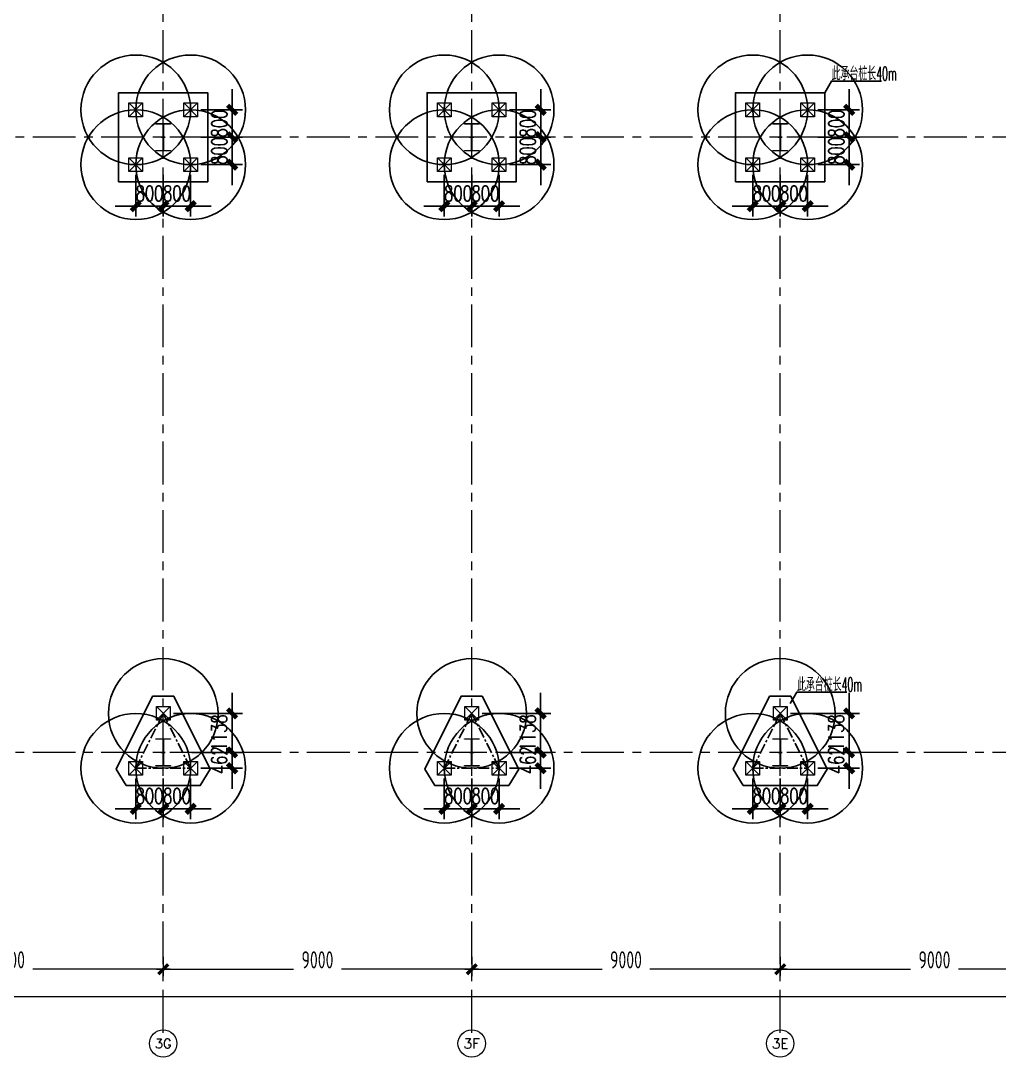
# Model space of a CAD drawing. Extents: x -1201378 to 2367219, y -619313 to 244905.
# Drawn here: x -741915 to -713367, y -264144 to -233898 of the extents above; entities that cross this region are included whole.
import ezdxf
from ezdxf.enums import TextEntityAlignment as Align

# ---------------------------------------------------------------- set-up
doc = ezdxf.new("R2010")
doc.units = 0
doc.header["$LTSCALE"] = 1000
doc.linetypes.add('CENTER', pattern=[2, 1.25, -0.25, 0.25, -0.25])
doc.layers.get('0').update_dxf_attribs({"linetype": 'CONTINUOUS'})
doc.layers.get('Defpoints').update_dxf_attribs({"linetype": 'CONTINUOUS'})
for name, color, linetype in [('A-WINDOW', 140, 'CONTINUOUS'), ('S-BG', 131, 'CONTINUOUS'), ('S-DIMZ', 115, 'CONTINUOUS'), ('S-DOTE1', 140, 'CENTER'), ('S-HATCH1-W', 252, 'CONTINUOUS')]:
    doc.layers.add(name, color=color, linetype=linetype)
for name, color, linetype, lineweight in [('S-axis', 111, 'CONTINUOUS', 0), ('S-col', 2, 'CONTINUOUS', 0), ('S-dote', 5, 'CENTER', 0), ('S-zhuang', 1, 'CONTINUOUS', 0)]:
    doc.layers.add(name, color=color, linetype=linetype, lineweight=lineweight)
doc.styles.add('_TCH_AXIS', font='COMPLEX', dxfattribs={"bigfont": 'GBCBIG'})
doc.styles.add('SS1', font='tj-romans1.shx', dxfattribs={"width": 0.7, "bigfont": 'tj-hztxt1.shx'})
doc.styles.add('TSSD_Dimension', font='tssdeng.shx', dxfattribs={"width": 0.7, "bigfont": 'hztxt.shx'})
doc.dimstyles.new('S-150-ARCHI', dxfattribs={"dimscale": 150, "dimtxt": 3, "dimasz": 2, "dimexe": 2, "dimexo": 2, "dimgap": 1, "dimtad": 1, "dimdec": 0, "dimzin": 0, "dimdsep": 46, "dimtxsty": 'SS1', "dimblk1": 'TT', "dimblk2": 'TT', "dimsah": 1, "dimcen": 1, "dimclrd": 256, "dimclre": 256, "dimclrt": 256, "dimadec": 0, "dimazin": 0, "dimtfac": 1, "dimtdec": 0, "dimtix": 1, "dimtmove": 2, "dimatfit": 0, "dimldrblk": 'TT', "dimfxl": 2, "dimtolj": 1, "dimtzin": 0, "dimarcsym": 0})
doc.dimstyles.new('TSSD_200_200', dxfattribs={"dimtxt": 500, "dimasz": 200, "dimexe": 200, "dimexo": 500, "dimgap": 200, "dimtad": 1, "dimdec": 0, "dimzin": 0, "dimdsep": 46, "dimtxsty": 'TSSD_Dimension', "dimblk": 'ARCHTICK', "dimcen": 0, "dimdle": 200, "dimclrt": 7, "dimadec": 0, "dimazin": 0, "dimtfac": 1, "dimtdec": 0, "dimtix": 1, "dimtmove": 2, "dimatfit": 3, "dimfxl": 1, "dimtolj": 1, "dimtzin": 0, "dimarcsym": 0})

# ---------------------------------------------------------------- blocks, each defined once
blk = doc.blocks.new('w42343243')
at = {"layer": 'S-col'}
blk.add_lwpolyline([(-165069, 621020), (-164639, 621020), (-164639, 621002), (-164848, 621002), (-164848, 620238), (-164639, 620238), (-164639, 620220), (-165069, 620220), (-165069, 620238), (-164860, 620238), (-164860, 621002), (-165069, 621002)], close=True, dxfattribs=at)
blk = doc.blocks.new('42343')
at = {"layer": 'A-WINDOW'}
for p in [(-18000, -53750), (-9000, -53750), (0, -53750), (-18000, -71700), (-9000, -71700), (0, -71700)]:
    blk.add_blockref('w42343243', p, dxfattribs=at)
blk = doc.blocks.new('_ArchTick')
at = {"color": 0, "linetype": 'ByBlock', "const_width": 0.5}
blk.add_lwpolyline([(-0.71, -0.71), (0.71, 0.71)], dxfattribs=at)
blk = doc.blocks.new('*D501')
at = {"layer": 'Defpoints', "color": 0, "transparency": 16777216}
for p in [(-146758, -360718), (-137758, -360718), (-137758, -361576)]:
    blk.add_point(p, dxfattribs=at)
at = {"layer": 'S-axis', "color": 0, "lineweight": -2, "transparency": 16777216}
for p, q in [((-146758, -361218), (-146758, -361776)), ((-137758, -361218), (-137758, -361776)), ((-146958, -361576), (-142957, -361576)), ((-137558, -361576), (-141560, -361576))]:
    blk.add_line(p, q, dxfattribs=at)
at = {"layer": 'S-axis', "color": 0, "lineweight": -2, "transparency": 16777216, "xscale": 200, "yscale": 200, "zscale": 200, "rotation": 180}
blk.add_blockref('_ArchTick', (-146758, -361576), dxfattribs=at)
at = {"layer": 'S-axis', "color": 0, "lineweight": -2, "transparency": 16777216, "xscale": 200, "yscale": 200, "zscale": 200}
blk.add_blockref('_ArchTick', (-137758, -361576), dxfattribs=at)
at = {"layer": 'S-axis', "color": 7, "transparency": 16777216, "insert": (-142258, -361301), "char_height": 500, "attachment_point": 5, "style": 'TSSD_Dimension'}
blk.add_mtext('\\A1;9000', dxfattribs=at)
blk = doc.blocks.new('*D502')
at = {"layer": 'Defpoints', "color": 0, "transparency": 16777216}
for p in [(-137758, -360718), (-128758, -360718), (-128758, -361576)]:
    blk.add_point(p, dxfattribs=at)
at = {"layer": 'S-axis', "color": 0, "lineweight": -2, "transparency": 16777216}
for p, q in [((-137758, -361218), (-137758, -361776)), ((-128758, -361218), (-128758, -361776)), ((-137958, -361576), (-133957, -361576)), ((-128558, -361576), (-132560, -361576))]:
    blk.add_line(p, q, dxfattribs=at)
at = {"layer": 'S-axis', "color": 0, "lineweight": -2, "transparency": 16777216, "xscale": 200, "yscale": 200, "zscale": 200, "rotation": 180}
blk.add_blockref('_ArchTick', (-137758, -361576), dxfattribs=at)
at = {"layer": 'S-axis', "color": 0, "lineweight": -2, "transparency": 16777216, "xscale": 200, "yscale": 200, "zscale": 200}
blk.add_blockref('_ArchTick', (-128758, -361576), dxfattribs=at)
at = {"layer": 'S-axis', "color": 7, "transparency": 16777216, "insert": (-133258, -361301), "char_height": 500, "attachment_point": 5, "style": 'TSSD_Dimension'}
blk.add_mtext('\\A1;9000', dxfattribs=at)
blk = doc.blocks.new('*D503')
at = {"layer": 'Defpoints', "color": 0, "transparency": 16777216}
for p in [(-128758, -360718), (-119758, -360718), (-119758, -361576)]:
    blk.add_point(p, dxfattribs=at)
at = {"layer": 'S-axis', "color": 0, "lineweight": -2, "transparency": 16777216}
for p, q in [((-128758, -361218), (-128758, -361776)), ((-119758, -361218), (-119758, -361776)), ((-128958, -361576), (-124957, -361576)), ((-119558, -361576), (-123560, -361576))]:
    blk.add_line(p, q, dxfattribs=at)
at = {"layer": 'S-axis', "color": 0, "lineweight": -2, "transparency": 16777216, "xscale": 200, "yscale": 200, "zscale": 200, "rotation": 180}
blk.add_blockref('_ArchTick', (-128758, -361576), dxfattribs=at)
at = {"layer": 'S-axis', "color": 0, "lineweight": -2, "transparency": 16777216, "xscale": 200, "yscale": 200, "zscale": 200}
blk.add_blockref('_ArchTick', (-119758, -361576), dxfattribs=at)
at = {"layer": 'S-axis', "color": 7, "transparency": 16777216, "insert": (-124258, -361301), "char_height": 500, "attachment_point": 5, "style": 'TSSD_Dimension'}
blk.add_mtext('\\A1;9000', dxfattribs=at)
blk = doc.blocks.new('*D504')
at = {"layer": 'Defpoints', "color": 0, "transparency": 16777216}
for p in [(-119758, -360718), (-110758, -360718), (-110758, -361576)]:
    blk.add_point(p, dxfattribs=at)
at = {"layer": 'S-axis', "color": 0, "lineweight": -2, "transparency": 16777216}
for p, q in [((-119758, -361218), (-119758, -361776)), ((-110758, -361218), (-110758, -361776)), ((-119958, -361576), (-115957, -361576)), ((-110558, -361576), (-114560, -361576))]:
    blk.add_line(p, q, dxfattribs=at)
at = {"layer": 'S-axis', "color": 0, "lineweight": -2, "transparency": 16777216, "xscale": 200, "yscale": 200, "zscale": 200, "rotation": 180}
blk.add_blockref('_ArchTick', (-119758, -361576), dxfattribs=at)
at = {"layer": 'S-axis', "color": 0, "lineweight": -2, "transparency": 16777216, "xscale": 200, "yscale": 200, "zscale": 200}
blk.add_blockref('_ArchTick', (-110758, -361576), dxfattribs=at)
at = {"layer": 'S-axis', "color": 7, "transparency": 16777216, "insert": (-115258, -361301), "char_height": 500, "attachment_point": 5, "style": 'TSSD_Dimension'}
blk.add_mtext('\\A1;9000', dxfattribs=at)
blk = doc.blocks.new('*D458')
at = {"layer": 'Defpoints', "color": 0, "transparency": 16777216}
for p in [(-268658, -360818), (-82958, -360818), (-82958, -362376)]:
    blk.add_point(p, dxfattribs=at)
at = {"layer": 'S-axis', "color": 0, "lineweight": -2, "transparency": 16777216}
for p, q in [((-268658, -361318), (-268658, -362576)), ((-82958, -361318), (-82958, -362576)), ((-268858, -362376), (-176749, -362376)), ((-82758, -362376), (-174868, -362376))]:
    blk.add_line(p, q, dxfattribs=at)
at = {"layer": 'S-axis', "color": 0, "lineweight": -2, "transparency": 16777216, "xscale": 200, "yscale": 200, "zscale": 200, "rotation": 180}
blk.add_blockref('_ArchTick', (-268658, -362376), dxfattribs=at)
at = {"layer": 'S-axis', "color": 0, "lineweight": -2, "transparency": 16777216, "xscale": 200, "yscale": 200, "zscale": 200}
blk.add_blockref('_ArchTick', (-82958, -362376), dxfattribs=at)
at = {"layer": 'S-axis', "color": 7, "transparency": 16777216, "insert": (-175808, -362101), "char_height": 500, "attachment_point": 5, "style": 'TSSD_Dimension'}
blk.add_mtext('\\A1;185700', dxfattribs=at)
blk = doc.blocks.new('S-ZHUANG-400')
at = {"layer": 'S-zhuang'}
for p, q in [((200, -200), (-200, 200)), ((-200, -200), (200, 200))]:
    blk.add_line(p, q, dxfattribs=at)
blk.add_lwpolyline([(-200, 200), (200, 200), (200, -200), (-200, -200)], close=True, dxfattribs=at)
blk = doc.blocks.new('CT4')
at = {"layer": 'Defpoints'}
for centre in [(-100831, -168442), (-99231, -168442), (-100831, -170042), (-99231, -170042)]:
    blk.add_circle(centre, 1600, dxfattribs=at)
at = {"layer": 'S-DOTE1', "ltscale": 0.25}
for p, q in [((-99971, -169242), (-100091, -169242)), ((-100031, -169182), (-100031, -169302))]:
    blk.add_line(p, q, dxfattribs=at)
at = {"layer": 'S-HATCH1-W'}
blk.add_lwpolyline([(-101331, -170542), (-101331, -167942), (-98731, -167942), (-98731, -170542)], close=True, dxfattribs=at)
at = {"layer": 'S-zhuang', "rotation": 90.00000000000001}
for p in [(-100831, -168442), (-99231, -168442), (-100831, -170042), (-99231, -170042)]:
    blk.add_blockref('S-ZHUANG-400', p, dxfattribs=at)
blk = doc.blocks.new('CT3')
at = {"layer": 'Defpoints'}
for centre in [(-101758, -256416), (-102558, -258016), (-100958, -258016)]:
    blk.add_circle(centre, 1600, dxfattribs=at)
at = {"layer": 'S-DOTE1', "ltscale": 0.25}
for p, q in [((-101698, -257554), (-101818, -257554)), ((-101758, -257494), (-101758, -257614))]:
    blk.add_line(p, q, dxfattribs=at)
at = {"layer": 'S-DOTE1', "linetype": 'CENTER', "ltscale": 0.25}
blk.add_lwpolyline([(-100958, -258016), (-101758, -256416), (-102558, -258016)], close=True, dxfattribs=at)
at = {"layer": 'S-HATCH1-W'}
blk.add_lwpolyline([(-101449, -255916), (-102067, -255916), (-103130, -258042), (-102837, -258516), (-100680, -258516), (-100387, -258042)], close=True, dxfattribs=at)
at = {"layer": 'S-zhuang', "rotation": 90.00000000000001}
for p in [(-101758, -256416), (-102558, -258016), (-100958, -258016)]:
    blk.add_blockref('S-ZHUANG-400', p, dxfattribs=at)
blk = doc.blocks.new('TT')
blk.add_line((-0.97, 0), (0.97, 0))
at = {"const_width": 0.45}
blk.add_lwpolyline([(-0.44, -0.44), (0.44, 0.44)], dxfattribs=at)
blk = doc.blocks.new('*D722')
at = {"layer": 'Defpoints', "color": 0, "transparency": 16777216}
for p in [(-738558, -238098), (-737758, -238098), (-737758, -239311)]:
    blk.add_point(p, dxfattribs=at)
at = {"layer": 'S-DIMZ', "lineweight": -2, "transparency": 16777216}
for p, q in [((-738558, -238398), (-738558, -239611)), ((-737758, -238398), (-737758, -239611)), ((-738858, -239311), (-739158, -239311)), ((-738558, -239311), (-737758, -239311)), ((-737458, -239311), (-737158, -239311))]:
    blk.add_line(p, q, dxfattribs=at)
at = {"layer": 'S-DIMZ', "lineweight": -2, "transparency": 16777216, "xscale": 300, "yscale": 300, "zscale": 300}
blk.add_blockref('TT', (-738558, -239311), dxfattribs=at)
at = {"layer": 'S-DIMZ', "lineweight": -2, "transparency": 16777216, "xscale": 300, "yscale": 300, "zscale": 300, "rotation": 180}
blk.add_blockref('TT', (-737758, -239311), dxfattribs=at)
at = {"layer": 'S-DIMZ', "transparency": 16777216, "insert": (-738158, -238936), "char_height": 450, "attachment_point": 5, "style": 'SS1'}
blk.add_mtext('\\A1;800', dxfattribs=at)
blk = doc.blocks.new('*D723')
at = {"layer": 'Defpoints', "color": 0, "transparency": 16777216}
for p in [(-737758, -238098), (-736958, -238098), (-736958, -239311)]:
    blk.add_point(p, dxfattribs=at)
at = {"layer": 'S-DIMZ', "lineweight": -2, "transparency": 16777216}
for p, q in [((-737758, -238398), (-737758, -239611)), ((-736958, -238398), (-736958, -239611)), ((-738058, -239311), (-738358, -239311)), ((-737758, -239311), (-736958, -239311)), ((-736658, -239311), (-736358, -239311))]:
    blk.add_line(p, q, dxfattribs=at)
at = {"layer": 'S-DIMZ', "lineweight": -2, "transparency": 16777216, "xscale": 300, "yscale": 300, "zscale": 300}
blk.add_blockref('TT', (-737758, -239311), dxfattribs=at)
at = {"layer": 'S-DIMZ', "lineweight": -2, "transparency": 16777216, "xscale": 300, "yscale": 300, "zscale": 300, "rotation": 180}
blk.add_blockref('TT', (-736958, -239311), dxfattribs=at)
at = {"layer": 'S-DIMZ', "transparency": 16777216, "insert": (-737358, -238936), "char_height": 450, "attachment_point": 5, "style": 'SS1'}
blk.add_mtext('\\A1;800', dxfattribs=at)
blk = doc.blocks.new('*D724')
at = {"layer": 'Defpoints', "color": 0, "transparency": 16777216}
for p in [(-736958, -236498), (-736958, -237298), (-735746, -237298)]:
    blk.add_point(p, dxfattribs=at)
at = {"layer": 'S-DIMZ', "lineweight": -2, "transparency": 16777216}
for p, q in [((-735746, -236198), (-735746, -235898)), ((-736658, -236498), (-735446, -236498)), ((-735746, -236498), (-735746, -237298)), ((-736658, -237298), (-735446, -237298)), ((-735746, -237598), (-735746, -237898))]:
    blk.add_line(p, q, dxfattribs=at)
at = {"layer": 'S-DIMZ', "lineweight": -2, "transparency": 16777216, "xscale": 300, "yscale": 300, "zscale": 300}
for p, rotation in [((-735746, -236498), 270), ((-735746, -237298), 90)]:
    blk.add_blockref('TT', p, dxfattribs=dict(at, rotation=rotation))
at = {"layer": 'S-DIMZ', "transparency": 16777216, "insert": (-736121, -236898), "char_height": 450, "attachment_point": 5, "rotation": 90, "style": 'SS1'}
blk.add_mtext('\\A1;800', dxfattribs=at)
blk = doc.blocks.new('*D725')
at = {"layer": 'Defpoints', "color": 0, "transparency": 16777216}
for p in [(-736958, -237298), (-736958, -238098), (-735746, -238098)]:
    blk.add_point(p, dxfattribs=at)
at = {"layer": 'S-DIMZ', "lineweight": -2, "transparency": 16777216}
for p, q in [((-735746, -236998), (-735746, -236698)), ((-736658, -237298), (-735446, -237298)), ((-735746, -237298), (-735746, -238098)), ((-736658, -238098), (-735446, -238098)), ((-735746, -238398), (-735746, -238698))]:
    blk.add_line(p, q, dxfattribs=at)
at = {"layer": 'S-DIMZ', "lineweight": -2, "transparency": 16777216, "xscale": 300, "yscale": 300, "zscale": 300}
for p, rotation in [((-735746, -237298), 270), ((-735746, -238098), 90)]:
    blk.add_blockref('TT', p, dxfattribs=dict(at, rotation=rotation))
at = {"layer": 'S-DIMZ', "transparency": 16777216, "insert": (-736121, -237698), "char_height": 450, "attachment_point": 5, "rotation": 90, "style": 'SS1'}
blk.add_mtext('\\A1;800', dxfattribs=at)
blk = doc.blocks.new('*D712')
at = {"layer": 'Defpoints', "color": 0, "transparency": 16777216}
for p in [(-738558, -255710), (-737758, -255710), (-737758, -256896)]:
    blk.add_point(p, dxfattribs=at)
at = {"layer": 'S-DIMZ', "lineweight": -2, "transparency": 16777216}
for p, q in [((-738558, -256010), (-738558, -257196)), ((-737758, -256010), (-737758, -257196)), ((-738858, -256896), (-739158, -256896)), ((-738558, -256896), (-737758, -256896)), ((-737458, -256896), (-737158, -256896))]:
    blk.add_line(p, q, dxfattribs=at)
at = {"layer": 'S-DIMZ', "lineweight": -2, "transparency": 16777216, "xscale": 300, "yscale": 300, "zscale": 300}
blk.add_blockref('TT', (-738558, -256896), dxfattribs=at)
at = {"layer": 'S-DIMZ', "lineweight": -2, "transparency": 16777216, "xscale": 300, "yscale": 300, "zscale": 300, "rotation": 180}
blk.add_blockref('TT', (-737758, -256896), dxfattribs=at)
at = {"layer": 'S-DIMZ', "transparency": 16777216, "insert": (-738158, -256521), "char_height": 450, "attachment_point": 5, "style": 'SS1'}
blk.add_mtext('\\A1;800', dxfattribs=at)
blk = doc.blocks.new('*D713')
at = {"layer": 'Defpoints', "color": 0, "transparency": 16777216}
for p in [(-737758, -255710), (-736958, -255710), (-736958, -256896)]:
    blk.add_point(p, dxfattribs=at)
at = {"layer": 'S-DIMZ', "lineweight": -2, "transparency": 16777216}
for p, q in [((-737758, -256010), (-737758, -257196)), ((-736958, -256010), (-736958, -257196)), ((-738058, -256896), (-738358, -256896)), ((-737758, -256896), (-736958, -256896)), ((-736658, -256896), (-736358, -256896))]:
    blk.add_line(p, q, dxfattribs=at)
at = {"layer": 'S-DIMZ', "lineweight": -2, "transparency": 16777216, "xscale": 300, "yscale": 300, "zscale": 300}
blk.add_blockref('TT', (-737758, -256896), dxfattribs=at)
at = {"layer": 'S-DIMZ', "lineweight": -2, "transparency": 16777216, "xscale": 300, "yscale": 300, "zscale": 300, "rotation": 180}
blk.add_blockref('TT', (-736958, -256896), dxfattribs=at)
at = {"layer": 'S-DIMZ', "transparency": 16777216, "insert": (-737358, -256521), "char_height": 450, "attachment_point": 5, "style": 'SS1'}
blk.add_mtext('\\A1;800', dxfattribs=at)
blk = doc.blocks.new('*D738')
at = {"layer": 'Defpoints', "color": 0, "transparency": 16777216}
for p in [(-729558, -238098), (-728758, -238098), (-728758, -239311)]:
    blk.add_point(p, dxfattribs=at)
at = {"layer": 'S-DIMZ', "lineweight": -2, "transparency": 16777216}
for p, q in [((-729558, -238398), (-729558, -239611)), ((-728758, -238398), (-728758, -239611)), ((-729858, -239311), (-730158, -239311)), ((-729558, -239311), (-728758, -239311)), ((-728458, -239311), (-728158, -239311))]:
    blk.add_line(p, q, dxfattribs=at)
at = {"layer": 'S-DIMZ', "lineweight": -2, "transparency": 16777216, "xscale": 300, "yscale": 300, "zscale": 300}
blk.add_blockref('TT', (-729558, -239311), dxfattribs=at)
at = {"layer": 'S-DIMZ', "lineweight": -2, "transparency": 16777216, "xscale": 300, "yscale": 300, "zscale": 300, "rotation": 180}
blk.add_blockref('TT', (-728758, -239311), dxfattribs=at)
at = {"layer": 'S-DIMZ', "transparency": 16777216, "insert": (-729158, -238936), "char_height": 450, "attachment_point": 5, "style": 'SS1'}
blk.add_mtext('\\A1;800', dxfattribs=at)
blk = doc.blocks.new('*D739')
at = {"layer": 'Defpoints', "color": 0, "transparency": 16777216}
for p in [(-728758, -238098), (-727958, -238098), (-727958, -239311)]:
    blk.add_point(p, dxfattribs=at)
at = {"layer": 'S-DIMZ', "lineweight": -2, "transparency": 16777216}
for p, q in [((-728758, -238398), (-728758, -239611)), ((-727958, -238398), (-727958, -239611)), ((-729058, -239311), (-729358, -239311)), ((-728758, -239311), (-727958, -239311)), ((-727658, -239311), (-727358, -239311))]:
    blk.add_line(p, q, dxfattribs=at)
at = {"layer": 'S-DIMZ', "lineweight": -2, "transparency": 16777216, "xscale": 300, "yscale": 300, "zscale": 300}
blk.add_blockref('TT', (-728758, -239311), dxfattribs=at)
at = {"layer": 'S-DIMZ', "lineweight": -2, "transparency": 16777216, "xscale": 300, "yscale": 300, "zscale": 300, "rotation": 180}
blk.add_blockref('TT', (-727958, -239311), dxfattribs=at)
at = {"layer": 'S-DIMZ', "transparency": 16777216, "insert": (-728358, -238936), "char_height": 450, "attachment_point": 5, "style": 'SS1'}
blk.add_mtext('\\A1;800', dxfattribs=at)
blk = doc.blocks.new('*D740')
at = {"layer": 'Defpoints', "color": 0, "transparency": 16777216}
for p in [(-727958, -236498), (-727958, -237298), (-726746, -237298)]:
    blk.add_point(p, dxfattribs=at)
at = {"layer": 'S-DIMZ', "lineweight": -2, "transparency": 16777216}
for p, q in [((-726746, -236198), (-726746, -235898)), ((-727658, -236498), (-726446, -236498)), ((-726746, -236498), (-726746, -237298)), ((-727658, -237298), (-726446, -237298)), ((-726746, -237598), (-726746, -237898))]:
    blk.add_line(p, q, dxfattribs=at)
at = {"layer": 'S-DIMZ', "lineweight": -2, "transparency": 16777216, "xscale": 300, "yscale": 300, "zscale": 300}
for p, rotation in [((-726746, -236498), 270), ((-726746, -237298), 90)]:
    blk.add_blockref('TT', p, dxfattribs=dict(at, rotation=rotation))
at = {"layer": 'S-DIMZ', "transparency": 16777216, "insert": (-727121, -236898), "char_height": 450, "attachment_point": 5, "rotation": 90, "style": 'SS1'}
blk.add_mtext('\\A1;800', dxfattribs=at)
blk = doc.blocks.new('*D741')
at = {"layer": 'Defpoints', "color": 0, "transparency": 16777216}
for p in [(-727958, -237298), (-727958, -238098), (-726746, -238098)]:
    blk.add_point(p, dxfattribs=at)
at = {"layer": 'S-DIMZ', "lineweight": -2, "transparency": 16777216}
for p, q in [((-726746, -236998), (-726746, -236698)), ((-727658, -237298), (-726446, -237298)), ((-726746, -237298), (-726746, -238098)), ((-727658, -238098), (-726446, -238098)), ((-726746, -238398), (-726746, -238698))]:
    blk.add_line(p, q, dxfattribs=at)
at = {"layer": 'S-DIMZ', "lineweight": -2, "transparency": 16777216, "xscale": 300, "yscale": 300, "zscale": 300}
for p, rotation in [((-726746, -237298), 270), ((-726746, -238098), 90)]:
    blk.add_blockref('TT', p, dxfattribs=dict(at, rotation=rotation))
at = {"layer": 'S-DIMZ', "transparency": 16777216, "insert": (-727121, -237698), "char_height": 450, "attachment_point": 5, "rotation": 90, "style": 'SS1'}
blk.add_mtext('\\A1;800', dxfattribs=at)
blk = doc.blocks.new('*D728')
at = {"layer": 'Defpoints', "color": 0, "transparency": 16777216}
for p in [(-729558, -255710), (-728758, -255710), (-728758, -256896)]:
    blk.add_point(p, dxfattribs=at)
at = {"layer": 'S-DIMZ', "lineweight": -2, "transparency": 16777216}
for p, q in [((-729558, -256010), (-729558, -257196)), ((-728758, -256010), (-728758, -257196)), ((-729858, -256896), (-730158, -256896)), ((-729558, -256896), (-728758, -256896)), ((-728458, -256896), (-728158, -256896))]:
    blk.add_line(p, q, dxfattribs=at)
at = {"layer": 'S-DIMZ', "lineweight": -2, "transparency": 16777216, "xscale": 300, "yscale": 300, "zscale": 300}
blk.add_blockref('TT', (-729558, -256896), dxfattribs=at)
at = {"layer": 'S-DIMZ', "lineweight": -2, "transparency": 16777216, "xscale": 300, "yscale": 300, "zscale": 300, "rotation": 180}
blk.add_blockref('TT', (-728758, -256896), dxfattribs=at)
at = {"layer": 'S-DIMZ', "transparency": 16777216, "insert": (-729158, -256521), "char_height": 450, "attachment_point": 5, "style": 'SS1'}
blk.add_mtext('\\A1;800', dxfattribs=at)
blk = doc.blocks.new('*D729')
at = {"layer": 'Defpoints', "color": 0, "transparency": 16777216}
for p in [(-728758, -255710), (-727958, -255710), (-727958, -256896)]:
    blk.add_point(p, dxfattribs=at)
at = {"layer": 'S-DIMZ', "lineweight": -2, "transparency": 16777216}
for p, q in [((-728758, -256010), (-728758, -257196)), ((-727958, -256010), (-727958, -257196)), ((-729058, -256896), (-729358, -256896)), ((-728758, -256896), (-727958, -256896)), ((-727658, -256896), (-727358, -256896))]:
    blk.add_line(p, q, dxfattribs=at)
at = {"layer": 'S-DIMZ', "lineweight": -2, "transparency": 16777216, "xscale": 300, "yscale": 300, "zscale": 300}
blk.add_blockref('TT', (-728758, -256896), dxfattribs=at)
at = {"layer": 'S-DIMZ', "lineweight": -2, "transparency": 16777216, "xscale": 300, "yscale": 300, "zscale": 300, "rotation": 180}
blk.add_blockref('TT', (-727958, -256896), dxfattribs=at)
at = {"layer": 'S-DIMZ', "transparency": 16777216, "insert": (-728358, -256521), "char_height": 450, "attachment_point": 5, "style": 'SS1'}
blk.add_mtext('\\A1;800', dxfattribs=at)
blk = doc.blocks.new('*D754')
at = {"layer": 'Defpoints', "color": 0, "transparency": 16777216}
for p in [(-720558, -238098), (-719758, -238098), (-719758, -239311)]:
    blk.add_point(p, dxfattribs=at)
at = {"layer": 'S-DIMZ', "lineweight": -2, "transparency": 16777216}
for p, q in [((-720558, -238398), (-720558, -239611)), ((-719758, -238398), (-719758, -239611)), ((-720858, -239311), (-721158, -239311)), ((-720558, -239311), (-719758, -239311)), ((-719458, -239311), (-719158, -239311))]:
    blk.add_line(p, q, dxfattribs=at)
at = {"layer": 'S-DIMZ', "lineweight": -2, "transparency": 16777216, "xscale": 300, "yscale": 300, "zscale": 300}
blk.add_blockref('TT', (-720558, -239311), dxfattribs=at)
at = {"layer": 'S-DIMZ', "lineweight": -2, "transparency": 16777216, "xscale": 300, "yscale": 300, "zscale": 300, "rotation": 180}
blk.add_blockref('TT', (-719758, -239311), dxfattribs=at)
at = {"layer": 'S-DIMZ', "transparency": 16777216, "insert": (-720158, -238936), "char_height": 450, "attachment_point": 5, "style": 'SS1'}
blk.add_mtext('\\A1;800', dxfattribs=at)
blk = doc.blocks.new('*D755')
at = {"layer": 'Defpoints', "color": 0, "transparency": 16777216}
for p in [(-719758, -238098), (-718958, -238098), (-718958, -239311)]:
    blk.add_point(p, dxfattribs=at)
at = {"layer": 'S-DIMZ', "lineweight": -2, "transparency": 16777216}
for p, q in [((-719758, -238398), (-719758, -239611)), ((-718958, -238398), (-718958, -239611)), ((-720058, -239311), (-720358, -239311)), ((-719758, -239311), (-718958, -239311)), ((-718658, -239311), (-718358, -239311))]:
    blk.add_line(p, q, dxfattribs=at)
at = {"layer": 'S-DIMZ', "lineweight": -2, "transparency": 16777216, "xscale": 300, "yscale": 300, "zscale": 300}
blk.add_blockref('TT', (-719758, -239311), dxfattribs=at)
at = {"layer": 'S-DIMZ', "lineweight": -2, "transparency": 16777216, "xscale": 300, "yscale": 300, "zscale": 300, "rotation": 180}
blk.add_blockref('TT', (-718958, -239311), dxfattribs=at)
at = {"layer": 'S-DIMZ', "transparency": 16777216, "insert": (-719358, -238936), "char_height": 450, "attachment_point": 5, "style": 'SS1'}
blk.add_mtext('\\A1;800', dxfattribs=at)
blk = doc.blocks.new('*D756')
at = {"layer": 'Defpoints', "color": 0, "transparency": 16777216}
for p in [(-718958, -236498), (-718958, -237298), (-717746, -237298)]:
    blk.add_point(p, dxfattribs=at)
at = {"layer": 'S-DIMZ', "lineweight": -2, "transparency": 16777216}
for p, q in [((-717746, -236198), (-717746, -235898)), ((-718658, -236498), (-717446, -236498)), ((-717746, -236498), (-717746, -237298)), ((-718658, -237298), (-717446, -237298)), ((-717746, -237598), (-717746, -237898))]:
    blk.add_line(p, q, dxfattribs=at)
at = {"layer": 'S-DIMZ', "lineweight": -2, "transparency": 16777216, "xscale": 300, "yscale": 300, "zscale": 300}
for p, rotation in [((-717746, -236498), 270), ((-717746, -237298), 90)]:
    blk.add_blockref('TT', p, dxfattribs=dict(at, rotation=rotation))
at = {"layer": 'S-DIMZ', "transparency": 16777216, "insert": (-718121, -236898), "char_height": 450, "attachment_point": 5, "rotation": 90, "style": 'SS1'}
blk.add_mtext('\\A1;800', dxfattribs=at)
blk = doc.blocks.new('*D757')
at = {"layer": 'Defpoints', "color": 0, "transparency": 16777216}
for p in [(-718958, -237298), (-718958, -238098), (-717746, -238098)]:
    blk.add_point(p, dxfattribs=at)
at = {"layer": 'S-DIMZ', "lineweight": -2, "transparency": 16777216}
for p, q in [((-717746, -236998), (-717746, -236698)), ((-718658, -237298), (-717446, -237298)), ((-717746, -237298), (-717746, -238098)), ((-718658, -238098), (-717446, -238098)), ((-717746, -238398), (-717746, -238698))]:
    blk.add_line(p, q, dxfattribs=at)
at = {"layer": 'S-DIMZ', "lineweight": -2, "transparency": 16777216, "xscale": 300, "yscale": 300, "zscale": 300}
for p, rotation in [((-717746, -237298), 270), ((-717746, -238098), 90)]:
    blk.add_blockref('TT', p, dxfattribs=dict(at, rotation=rotation))
at = {"layer": 'S-DIMZ', "transparency": 16777216, "insert": (-718121, -237698), "char_height": 450, "attachment_point": 5, "rotation": 90, "style": 'SS1'}
blk.add_mtext('\\A1;800', dxfattribs=at)
blk = doc.blocks.new('*D744')
at = {"layer": 'Defpoints', "color": 0, "transparency": 16777216}
for p in [(-720558, -255710), (-719758, -255710), (-719758, -256896)]:
    blk.add_point(p, dxfattribs=at)
at = {"layer": 'S-DIMZ', "lineweight": -2, "transparency": 16777216}
for p, q in [((-720558, -256010), (-720558, -257196)), ((-719758, -256010), (-719758, -257196)), ((-720858, -256896), (-721158, -256896)), ((-720558, -256896), (-719758, -256896)), ((-719458, -256896), (-719158, -256896))]:
    blk.add_line(p, q, dxfattribs=at)
at = {"layer": 'S-DIMZ', "lineweight": -2, "transparency": 16777216, "xscale": 300, "yscale": 300, "zscale": 300}
blk.add_blockref('TT', (-720558, -256896), dxfattribs=at)
at = {"layer": 'S-DIMZ', "lineweight": -2, "transparency": 16777216, "xscale": 300, "yscale": 300, "zscale": 300, "rotation": 180}
blk.add_blockref('TT', (-719758, -256896), dxfattribs=at)
at = {"layer": 'S-DIMZ', "transparency": 16777216, "insert": (-720158, -256521), "char_height": 450, "attachment_point": 5, "style": 'SS1'}
blk.add_mtext('\\A1;800', dxfattribs=at)
blk = doc.blocks.new('*D745')
at = {"layer": 'Defpoints', "color": 0, "transparency": 16777216}
for p in [(-719758, -255710), (-718958, -255710), (-718958, -256896)]:
    blk.add_point(p, dxfattribs=at)
at = {"layer": 'S-DIMZ', "lineweight": -2, "transparency": 16777216}
for p, q in [((-719758, -256010), (-719758, -257196)), ((-718958, -256010), (-718958, -257196)), ((-720058, -256896), (-720358, -256896)), ((-719758, -256896), (-718958, -256896)), ((-718658, -256896), (-718358, -256896))]:
    blk.add_line(p, q, dxfattribs=at)
at = {"layer": 'S-DIMZ', "lineweight": -2, "transparency": 16777216, "xscale": 300, "yscale": 300, "zscale": 300}
blk.add_blockref('TT', (-719758, -256896), dxfattribs=at)
at = {"layer": 'S-DIMZ', "lineweight": -2, "transparency": 16777216, "xscale": 300, "yscale": 300, "zscale": 300, "rotation": 180}
blk.add_blockref('TT', (-718958, -256896), dxfattribs=at)
at = {"layer": 'S-DIMZ', "transparency": 16777216, "insert": (-719358, -256521), "char_height": 450, "attachment_point": 5, "style": 'SS1'}
blk.add_mtext('\\A1;800', dxfattribs=at)
blk = doc.blocks.new('*D1176')
at = {"layer": 'Defpoints', "color": 0, "transparency": 16777216}
for p in [(-737225, -255248), (-735749, -255248), (-736958, -255710)]:
    blk.add_point(p, dxfattribs=at)
at = {"layer": 'S-DIMZ', "lineweight": -2, "transparency": 16777216}
for p, q in [((-735749, -254948), (-735749, -254648)), ((-736925, -255248), (-735449, -255248)), ((-735749, -255710), (-735749, -255248)), ((-736658, -255710), (-735449, -255710)), ((-735749, -256010), (-735749, -256310))]:
    blk.add_line(p, q, dxfattribs=at)
at = {"layer": 'S-DIMZ', "lineweight": -2, "transparency": 16777216, "xscale": 300, "yscale": 300, "zscale": 300}
for p, rotation in [((-735749, -255248), 270), ((-735749, -255710), 90)]:
    blk.add_blockref('TT', p, dxfattribs=dict(at, rotation=rotation))
at = {"layer": 'S-DIMZ', "transparency": 16777216, "insert": (-736124, -255479), "char_height": 450, "attachment_point": 5, "rotation": 90, "style": 'SS1'}
blk.add_mtext('\\A1;462', dxfattribs=at)
blk = doc.blocks.new('*D1177')
at = {"layer": 'Defpoints', "color": 0, "transparency": 16777216}
for p in [(-737758, -254110), (-735749, -254110), (-737225, -255248)]:
    blk.add_point(p, dxfattribs=at)
at = {"layer": 'S-DIMZ', "lineweight": -2, "transparency": 16777216}
for p, q in [((-735749, -253810), (-735749, -253510)), ((-737458, -254110), (-735449, -254110)), ((-735749, -255248), (-735749, -254110)), ((-736925, -255248), (-735449, -255248)), ((-735749, -255548), (-735749, -255848))]:
    blk.add_line(p, q, dxfattribs=at)
at = {"layer": 'S-DIMZ', "lineweight": -2, "transparency": 16777216, "xscale": 300, "yscale": 300, "zscale": 300}
for p, rotation in [((-735749, -254110), 270), ((-735749, -255248), 90)]:
    blk.add_blockref('TT', p, dxfattribs=dict(at, rotation=rotation))
at = {"layer": 'S-DIMZ', "transparency": 16777216, "insert": (-736124, -254679), "char_height": 450, "attachment_point": 5, "rotation": 90, "style": 'SS1'}
blk.add_mtext('\\A1;1138', dxfattribs=at)
blk = doc.blocks.new('*D1178')
at = {"layer": 'Defpoints', "color": 0, "transparency": 16777216}
for p in [(-728225, -255248), (-726749, -255248), (-727958, -255710)]:
    blk.add_point(p, dxfattribs=at)
at = {"layer": 'S-DIMZ', "lineweight": -2, "transparency": 16777216}
for p, q in [((-726749, -254948), (-726749, -254648)), ((-727925, -255248), (-726449, -255248)), ((-726749, -255710), (-726749, -255248)), ((-727658, -255710), (-726449, -255710)), ((-726749, -256010), (-726749, -256310))]:
    blk.add_line(p, q, dxfattribs=at)
at = {"layer": 'S-DIMZ', "lineweight": -2, "transparency": 16777216, "xscale": 300, "yscale": 300, "zscale": 300}
for p, rotation in [((-726749, -255248), 270), ((-726749, -255710), 90)]:
    blk.add_blockref('TT', p, dxfattribs=dict(at, rotation=rotation))
at = {"layer": 'S-DIMZ', "transparency": 16777216, "insert": (-727124, -255479), "char_height": 450, "attachment_point": 5, "rotation": 90, "style": 'SS1'}
blk.add_mtext('\\A1;462', dxfattribs=at)
blk = doc.blocks.new('*D1179')
at = {"layer": 'Defpoints', "color": 0, "transparency": 16777216}
for p in [(-728758, -254110), (-726749, -254110), (-728225, -255248)]:
    blk.add_point(p, dxfattribs=at)
at = {"layer": 'S-DIMZ', "lineweight": -2, "transparency": 16777216}
for p, q in [((-726749, -253810), (-726749, -253510)), ((-728458, -254110), (-726449, -254110)), ((-726749, -255248), (-726749, -254110)), ((-727925, -255248), (-726449, -255248)), ((-726749, -255548), (-726749, -255848))]:
    blk.add_line(p, q, dxfattribs=at)
at = {"layer": 'S-DIMZ', "lineweight": -2, "transparency": 16777216, "xscale": 300, "yscale": 300, "zscale": 300}
for p, rotation in [((-726749, -254110), 270), ((-726749, -255248), 90)]:
    blk.add_blockref('TT', p, dxfattribs=dict(at, rotation=rotation))
at = {"layer": 'S-DIMZ', "transparency": 16777216, "insert": (-727124, -254679), "char_height": 450, "attachment_point": 5, "rotation": 90, "style": 'SS1'}
blk.add_mtext('\\A1;1138', dxfattribs=at)
blk = doc.blocks.new('*D1180')
at = {"layer": 'Defpoints', "color": 0, "transparency": 16777216}
for p in [(-719225, -255248), (-717749, -255248), (-718958, -255710)]:
    blk.add_point(p, dxfattribs=at)
at = {"layer": 'S-DIMZ', "lineweight": -2, "transparency": 16777216}
for p, q in [((-717749, -254948), (-717749, -254648)), ((-718925, -255248), (-717449, -255248)), ((-717749, -255710), (-717749, -255248)), ((-718658, -255710), (-717449, -255710)), ((-717749, -256010), (-717749, -256310))]:
    blk.add_line(p, q, dxfattribs=at)
at = {"layer": 'S-DIMZ', "lineweight": -2, "transparency": 16777216, "xscale": 300, "yscale": 300, "zscale": 300}
for p, rotation in [((-717749, -255248), 270), ((-717749, -255710), 90)]:
    blk.add_blockref('TT', p, dxfattribs=dict(at, rotation=rotation))
at = {"layer": 'S-DIMZ', "transparency": 16777216, "insert": (-718124, -255479), "char_height": 450, "attachment_point": 5, "rotation": 90, "style": 'SS1'}
blk.add_mtext('\\A1;462', dxfattribs=at)
blk = doc.blocks.new('*D1181')
at = {"layer": 'Defpoints', "color": 0, "transparency": 16777216}
for p in [(-719758, -254110), (-717749, -254110), (-719225, -255248)]:
    blk.add_point(p, dxfattribs=at)
at = {"layer": 'S-DIMZ', "lineweight": -2, "transparency": 16777216}
for p, q in [((-717749, -253810), (-717749, -253510)), ((-719458, -254110), (-717449, -254110)), ((-717749, -255248), (-717749, -254110)), ((-718925, -255248), (-717449, -255248)), ((-717749, -255548), (-717749, -255848))]:
    blk.add_line(p, q, dxfattribs=at)
at = {"layer": 'S-DIMZ', "lineweight": -2, "transparency": 16777216, "xscale": 300, "yscale": 300, "zscale": 300}
for p, rotation in [((-717749, -254110), 270), ((-717749, -255248), 90)]:
    blk.add_blockref('TT', p, dxfattribs=dict(at, rotation=rotation))
at = {"layer": 'S-DIMZ', "transparency": 16777216, "insert": (-718124, -254679), "char_height": 450, "attachment_point": 5, "rotation": 90, "style": 'SS1'}
blk.add_mtext('\\A1;1138', dxfattribs=at)
blk = doc.blocks.new('3#轴网')
at = {"layer": 'S-axis'}
for centre in [(-137758.5, -363744.2), (-128758.5, -363744.2), (-119758.5, -363744.2)]:
    blk.add_circle(centre, 400, dxfattribs=at)
at = {"layer": 'S-dote'}
for p, q in [((-137758.5, -363428.2), (-137758.5, -277944.2)), ((-128758.5, -363428.2), (-128758.5, -277944.2)), ((-119758.5, -363428.2), (-119758.5, -277944.2)), ((-78316.2, -337298.2), (-273210.6, -337298.2)), ((-78316.2, -355248.2), (-273210.6, -355248.2))]:
    blk.add_line(p, q, dxfattribs=at)
at = {"layer": 'S-axis', "style": '_TCH_AXIS'}
for s, height, p, p2 in [('3G', 276.42, (-138002, -363882.4), (-137515, -363882.4)), ('3F', 288.12, (-128998.6, -363888.3), (-128518.4, -363888.3)), ('3E', 288.12, (-119998.6, -363888.3), (-119518.4, -363888.3))]:
    blk.add_text(s, height=height, dxfattribs=at).set_placement(p, p2, align=Align.FIT)
at = {"layer": 'S-axis'}
for base, p1, p2, picture, middle in [((-82958.5, -362376), (-268658.5, -360818), (-82958.5, -360818), '*D458', (-175808.5, -362101)), ((-137758.5, -361576), (-146758.5, -360718), (-137758.5, -360718), '*D501', (-142258.5, -361301)), ((-128758.5, -361576), (-137758.5, -360718), (-128758.5, -360718), '*D502', (-133258.5, -361301)), ((-119758.5, -361576), (-128758.5, -360718), (-119758.5, -360718), '*D503', (-124258.5, -361301)), ((-110758.5, -361576), (-119758.5, -360718), (-110758.5, -360718), '*D504', (-115258.5, -361301))]:
    dim = blk.add_linear_dim(base=base, p1=p1, p2=p2, angle=0, dimstyle='TSSD_200_200', dxfattribs=at)
    dim.commit()
    dim.dimension.update_dxf_attribs({"geometry": picture, "text_midpoint": middle, "dimtype": 161})

msp = doc.modelspace()

# ---------------------------------------------------------------- linework, layer by layer
at = {"layer": 'S-BG'}
for points in [[(-716803.9, -235661.3), (-718264.1, -235661.3), (-718458.5, -235998.2)], [(-717815.3, -253487.5), (-719275.4, -253487.5), (-719469.8, -253824.4)]]:
    msp.add_lwpolyline(points, dxfattribs=at)

# ---------------------------------------------------------------- block references
at = {"layer": 'S-axis'}
msp.add_blockref('3#轴网', (-600000, 100000), dxfattribs=at)
at = {"layer": 'S-col'}
msp.add_blockref('42343', (-554904.3, -804168.2), dxfattribs=at)
at = {"layer": 'S-zhuang'}
for name, p in [('CT4', (-637727.3, -68056.2)), ('CT4', (-628727.3, -68056.2)), ('CT4', (-619727.3, -68056.2)), ('CT3', (-636000, 2306)), ('CT3', (-627000, 2306)), ('CT3', (-618000, 2306))]:
    msp.add_blockref(name, p, dxfattribs=at)

# ---------------------------------------------------------------- texts
at = {"layer": 'S-BG', "style": 'SS1', "width": 0.5}
for p in [(-718257.8, -235440.9), (-719269.1, -253267.1)]:
    msp.add_text('此承台桩长40m', height=400, dxfattribs=at).set_placement(p, align=Align.MIDDLE_LEFT)

# ---------------------------------------------------------------- dimensions: what is measured, and where the dimension line sits
at = {"layer": 'S-DIMZ'}
for base, p1, p2, picture, middle in [((-735746, -237298.1), (-736958.4, -236498.2), (-736958.4, -237298.1), '*D724', (-736121, -236898.2)), ((-726746, -237298.1), (-727958.4, -236498.2), (-727958.4, -237298.1), '*D740', (-727121, -236898.2)), ((-717746, -237298.1), (-718958.4, -236498.2), (-718958.4, -237298.1), '*D756', (-718121, -236898.2)), ((-735746, -238098.2), (-736958.4, -237298.1), (-736958.4, -238098.2), '*D725', (-736121, -237698.2)), ((-726746, -238098.2), (-727958.4, -237298.1), (-727958.4, -238098.2), '*D741', (-727121, -237698.2)), ((-717746, -238098.2), (-718958.4, -237298.1), (-718958.4, -238098.2), '*D757', (-718121, -237698.2))]:
    dim = msp.add_linear_dim(base=base, p1=p1, p2=p2, angle=270, dimstyle='S-150-ARCHI', override={"dimexo": 2}, dxfattribs=at)
    dim.commit()
    dim.dimension.update_dxf_attribs({"geometry": picture, "text_midpoint": middle})
for base, p1, p2, picture, middle in [((-737758.5, -239310.6), (-738558.4, -238098.2), (-737758.5, -238098.2), '*D722', (-738158.4, -238935.6)), ((-736958.4, -239310.6), (-737758.5, -238098.2), (-736958.4, -238098.2), '*D723', (-737358.4, -238935.6)), ((-728758.5, -239310.6), (-729558.4, -238098.2), (-728758.5, -238098.2), '*D738', (-729158.4, -238935.6)), ((-727958.4, -239310.6), (-728758.5, -238098.2), (-727958.4, -238098.2), '*D739', (-728358.4, -238935.6)), ((-719758.5, -239310.6), (-720558.4, -238098.2), (-719758.5, -238098.2), '*D754', (-720158.4, -238935.6)), ((-718958.4, -239310.6), (-719758.5, -238098.2), (-718958.4, -238098.2), '*D755', (-719358.4, -238935.6))]:
    dim = msp.add_linear_dim(base=base, p1=p1, p2=p2, dimstyle='S-150-ARCHI', override={"dimexo": 2}, dxfattribs=at)
    dim.commit()
    dim.dimension.update_dxf_attribs({"geometry": picture, "text_midpoint": middle})
for base, p1, p2, picture, middle in [((-735748.9, -254110.1), (-737225.1, -255248.2), (-737758.5, -254110.1), '*D1177', (-736123.9, -254679.1)), ((-726748.9, -254110.1), (-728225.1, -255248.2), (-728758.5, -254110.1), '*D1179', (-727123.9, -254679.1)), ((-717748.9, -254110.1), (-719225.1, -255248.2), (-719758.5, -254110.1), '*D1181', (-718123.9, -254679.1)), ((-735748.9, -255248.2), (-736958.5, -255710.1), (-737225.1, -255248.2), '*D1176', (-736123.9, -255479.1)), ((-726748.9, -255248.2), (-727958.5, -255710.1), (-728225.1, -255248.2), '*D1178', (-727123.9, -255479.1)), ((-717748.9, -255248.2), (-718958.5, -255710.1), (-719225.1, -255248.2), '*D1180', (-718123.9, -255479.1))]:
    dim = msp.add_linear_dim(base=base, p1=p1, p2=p2, angle=90, dimstyle='S-150-ARCHI', dxfattribs=at)
    dim.commit()
    dim.dimension.update_dxf_attribs({"geometry": picture, "text_midpoint": middle})
for base, p1, p2, picture, middle in [((-737758.5, -256896.3), (-738558.5, -255710.1), (-737758.5, -255710.1), '*D712', (-738158.5, -256521.3)), ((-736958.5, -256896.3), (-737758.5, -255710.1), (-736958.5, -255710.1), '*D713', (-737358.5, -256521.3)), ((-728758.5, -256896.3), (-729558.5, -255710.1), (-728758.5, -255710.1), '*D728', (-729158.5, -256521.3)), ((-727958.5, -256896.3), (-728758.5, -255710.1), (-727958.5, -255710.1), '*D729', (-728358.5, -256521.3)), ((-719758.5, -256896.3), (-720558.5, -255710.1), (-719758.5, -255710.1), '*D744', (-720158.5, -256521.3)), ((-718958.5, -256896.3), (-719758.5, -255710.1), (-718958.5, -255710.1), '*D745', (-719358.5, -256521.3))]:
    dim = msp.add_linear_dim(base=base, p1=p1, p2=p2, dimstyle='S-150-ARCHI', dxfattribs=at)
    dim.commit()
    dim.dimension.update_dxf_attribs({"geometry": picture, "text_midpoint": middle})

doc.saveas('drawing.dxf')
